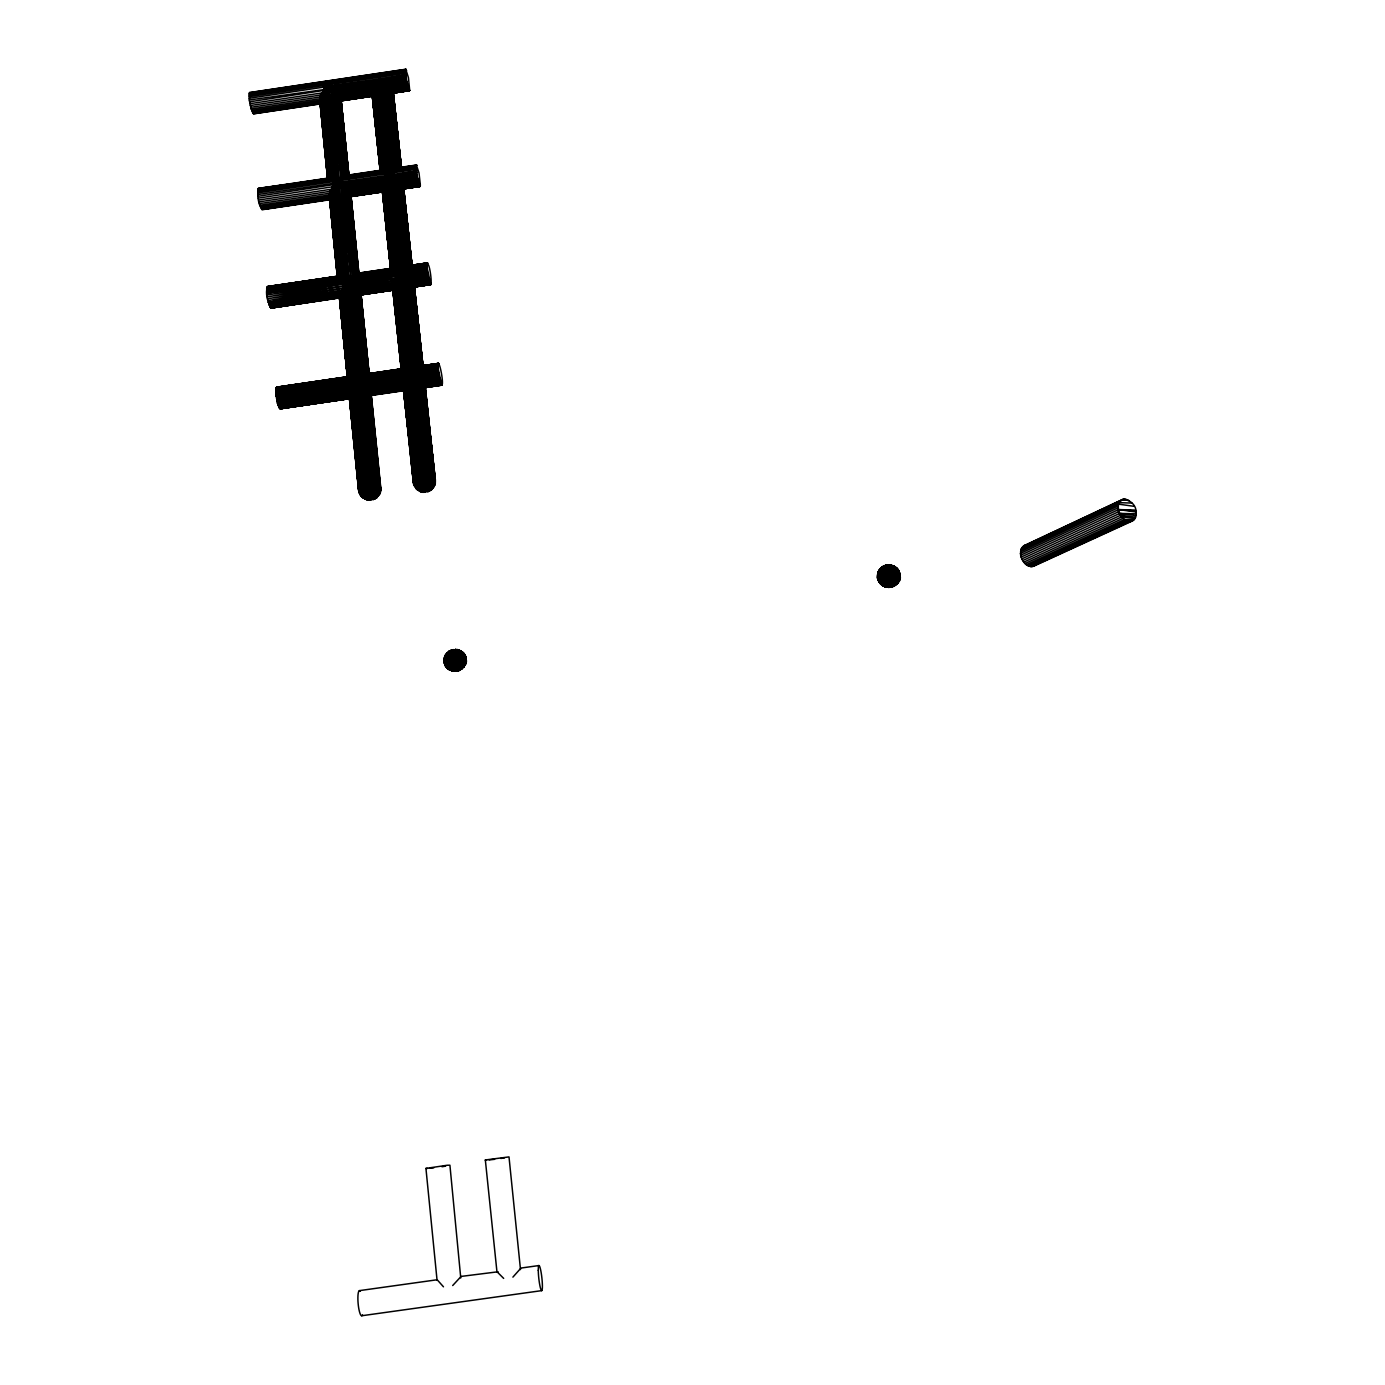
<?xml version="1.0" encoding="UTF-8"?>
<svg xmlns="http://www.w3.org/2000/svg" width="1385" height="1385" viewBox="0 0 1385 1385"><rect width="100%" height="100%" fill="white"/><g stroke="black" fill="none" stroke-linecap="round" stroke-linejoin="round"><path stroke-width="1.5" d="M378.624 493.389L380.217 492.87L380.823 488.264L371.284 395.071L368.722 391.955L357.105 382.347L275.753 392.544L277.519 403.433L280.203 408.835L350.163 398.413M453.085 649.773L453.068 657.823L445.728 665.96L450.402 669.457L458.037 669.596L457.933 670.79L453.622 657.927L456.427 650.206L455.717 649.444L454.09 650.396L453.587 657.65L456.911 671.119M885.032 585.768L892.321 585.89L898.017 582.652L898.588 580.904L894.398 576.524L886.521 571.866L880.116 569.979L878.436 571.849L878.921 579.138L881.449 582.635L885.223 584.885L884.998 586.807L885.794 585.699L883.266 585.37L886.313 578.012L891.507 569.702L895.056 567.088L892.806 566.153L891.507 568.144L884.167 586.478L892.338 565.495L894.139 567.244L892.598 566.413M350.457 193.865L358.213 273.434C351.461 273.745 347.323 281.415 343.411 286.089L353.521 383.108L357.088 384.926L357.105 382.347L438.249 368.687C437.729 353.123 444.239 382.208 441.936 385.134L424.225 387.471L442.3 384.493L438.006 385.047M455.405 650.309C447.77 648.699 460.287 671.708 457.085 670.115M894.052 585.82C892.078 586.669 889.897 570.395 885.638 566.655C880.566 563.833 893.152 576.264 892.823 581.233C893.36 588.919 895.853 586.478 893.723 581.579C892.165 578.359 884.496 563.366 882.92 568.387M406.757 376.685L407.709 375.162L411.31 374.383L424.572 385.913L434.769 479.123C435.686 488.039 424.243 494.445 417.145 488.974L413.648 484.161L404.074 385.913L411.31 374.383L415.136 374.071L405.147 276.983L400.49 273.434L396.699 275.096C399.347 282.644 410.185 270.923 400.49 273.434L348.501 282.471L337.559 276.204L267.98 286.816C264.656 291.369 267.617 302.709 271.044 308.076L339.689 297.308L270.664 307.834L339.896 297.498L341.385 312.283M888.841 565.876L888.027 564.82L890.763 565.045L888.91 564.872L889.482 587.43L890.503 585.872L888.98 573.096L885.188 565.755L886.521 565.34L888.547 571.382L890.849 586.651M884.305 566.361L882.66 567.192M1118.336 507.672C1117.574 492.679 1136.981 501.041 1135.925 511.983C1137.881 528.274 1116.397 519.721 1118.336 507.672L1020.468 553.429C1020.745 559.886 1026.25 567.954 1033.47 566.292L1132.982 520.691M380.304 73.647L379.611 78.824L376.166 83.446L327.847 90.163L327.968 80.988M398.69 277.277L399.555 273.589L388.995 176.085L390.38 174.891L394.119 175.445C393.825 179.392 387.488 180.5 386.19 176.622L376.962 82.252L249.283 99.997L251.152 108.965L253.749 113.83L321.078 103.806M453.691 658.585C452.947 651.106 464.633 648.249 452.22 650.102C454.038 656.49 450.61 667.83 455.63 671.223C451.683 665.856 455.544 656.577 448.342 652.577C446.005 653.374 444.447 665.302 451.891 665.631C459.543 667.76 465.36 656.196 457.95 652.197C453.968 647.557 445.866 654.551 449.19 651.071C453.778 648.128 450.766 659.797 454.297 658.36C456.306 657.079 465.879 657.061 465.966 660.697M457.396 669.717C452.774 672.591 452.168 652.802 455.717 649.444M465.36 661.13C467.524 669.353 458.712 656.732 453.605 657.788C455.024 656.559 464.269 656.49 466.226 659.433C467.715 667.726 461.274 656.646 453.605 657.788L455.89 649.825L460.564 651.608L458.972 651.037M465.758 659.225L464.962 663.484L462.071 667.397L465.343 660.732L463.594 653.53L458.089 655.053L453.691 658.481M445.728 665.96L447.84 667.172M450.852 650.327L453.068 657.875L450.35 669.024L452.93 671.119L451.839 667.103L453.068 657.875C443.287 654.464 444.602 652.248 453.068 657.875L452.947 658.758L453.674 656.923L452.514 657.217L448.463 651.556L449.329 652.802M454.193 650.067C466.935 648.942 465.498 669.405 453.328 667.934C443.598 667.899 440.291 653.304 453.068 657.875C446.247 668.488 450.038 674.356 461.292 667.033C472.337 660.16 456.617 641.203 453.605 657.788L459.404 669.578L458.123 670.184M444.204 661.286L446.576 654.014M453.605 669.613C448.619 673.3 452.237 660.195 453.068 657.875C436.985 645.479 449.64 679.031 460.963 662.463C469.307 651.642 441.296 644.146 453.068 657.875C443.944 657.234 444.239 666.445 444.014 658.741M892.356 566.759C904.561 571.918 891.109 589.162 882.678 579.432C874.022 568.993 891.386 563.591 894.26 566.621M420.798 489.667L417.906 490.29L417.145 488.974L418.859 483.209L422.408 477.877L379.611 78.824L388.319 85.905L393.219 92.189L401.494 168.329M883.994 566.032C869.815 573.805 888.356 593.144 897.186 580.09L896.805 576.818C892.546 573.667 874.939 566.482 878.731 576.61C877.346 588.348 888.183 570.741 893.273 570.326C895.576 567.417 900.7 569.633 898.536 573.113C900.215 575.762 898.986 567.556 895.125 570.637C890.97 571.122 875.13 580.592 881.57 582.427M879.752 570.014C872.81 581.284 892.061 591.291 897.965 579.83C903.539 573.511 890.174 559.124 889.464 570.551C888.841 574.463 886.452 585.561 887.041 586.426M894.97 584.574C902.743 581.388 899.8 568.837 892.459 566.517M1020.468 553.429L1021.351 548.598L1024.207 545.603L1123.287 499.154L1126.143 499.241M413.786 291.231L413.301 286.972L430.804 284.531C432.276 281.692 428.9 259.185 426.961 265.089L400.23 269.954L400.49 273.434L398.638 275.771L350.059 283.648L360.931 382.018L359.736 382.658L357.728 382.26L348.501 282.471L351.6 284.877L360.931 382.018C353.919 381.844 350.838 391.211 349.28 396.958L358.559 490.238L360.827 493.856L360.187 491.883L360.619 495.259L364.082 498.392L370.453 499.05M886.521 565.34C891.04 565.998 887.629 583.829 887.768 586.53M891.611 586.444L891.871 583.189L886.989 565.634M442.144 384.978L424.987 387.61L425.455 391.851L424.987 387.61L441.936 385.134L438.422 370.401L275.753 392.544L276.706 387.142L348.397 376.633M420.399 185.417L419.014 173.004L416.4 164.953L417.179 176.518L420.296 186.057L403.606 188.221L420.296 186.057L404.61 188.568M891.317 565.634C891.178 565.98 885.621 582.86 886.192 586.582M458.037 669.994C446.957 674.339 447.597 663.9 453.068 657.875C437.677 649.496 447.043 676.105 458.573 667.431C469.117 662.653 462.59 642.45 453.605 657.788L460.149 669.561L459.127 670.132L460.27 670.046M389.687 179.081L389.687 171.913M400.23 277.623L400.49 273.434L401.84 277.381M443.477 1286.821L437.175 1279.757L359.442 1290.63M262.942 208.754C258.51 208.425 256.831 193.831 258.354 188.395L329.076 177.972M359.823 493.441L358.698 485.062L359.182 492.852C356.966 478.258 387.385 491.848 376.131 497.111L377.932 496.297C389.808 481.911 359.581 481.841 360.914 495.605C367.406 503.153 381.083 496.869 380.079 487.105L370.868 394.344L403.399 389.566L414.409 485.477L403.347 389.029L404.074 385.913L367.943 391.211L377.586 487.78C376.91 497.821 360.879 499.154 359.113 488.957L349.418 395.591L277.969 404.991L349.938 393.842L359.892 488.316L358.957 492.142L361.191 496.384L366.592 499.05M447.13 652.768L453.068 657.875C449.831 658.429 443.494 666.358 446.126 665.821C442.352 663.069 450.869 659.225 453.068 657.875L449.242 651.123L448.878 652.162M888.564 587.448L889.845 564.855L889.759 565.928M249.283 99.997L249.664 92.518L405.805 69.25L408.454 77.716L409.7 90.389L392.665 93.141L393.357 99.53M401.356 169.091L393.167 92.847L409.7 90.389L392.249 93.159L409.527 90.631L406.532 80.347L405.805 69.25M330.253 91.652L376.166 83.446L375.422 84.624L386.432 175.774L389.929 174.943L400.023 273.52L399.451 277.519M878.8 578.982C876.134 573.58 890.867 572.559 895.16 573.2C898.363 582.444 879.613 582.704 882.037 572.524C882.712 568.439 887.491 565.963 891.282 567.417C896.026 568.196 894.468 574.567 898.865 574.844C902.137 579.951 898.086 568.975 895.403 567.833C891.213 568.369 888.062 574.913 885.067 578.255C881.293 592.122 878.627 579.38 878.107 572.178M896.839 570.274C903.037 595.619 862.82 575.762 887.508 565.738M897.307 570.239C904.734 593.403 864.759 581.25 884.444 566.361M898.051 570.291L899.263 575.069L897.965 579.83M878.679 577.406C877.19 572.265 893.619 572.715 898.294 573.113C904.717 580.575 888.633 591.066 881.933 583.639M900.008 575.796C899.765 590.374 895.177 573.961 888.98 573.096C887.352 570.447 877.103 568.283 880.289 570.637M878.956 579.761L878.696 578.186L878.8 580.419L882.487 576.333L892.373 571.884L898.432 571.035L899.783 573.615L898.242 569.876L896.476 569.668L878.609 578.341L877.501 574.81L878.904 573.736L885.292 572.905L895.939 573.84M877.64 574.567L877.657 578.22M878.661 579.484C873.727 566.188 888.599 572.04 894.97 575.156C907.002 583.275 896.268 571.33 889.914 573.2C884.167 570.239 871.754 577.528 881.033 568.664C887.768 571.226 894.277 576.281 897.636 582.704M322.826 86.822L325.596 86.961L343.999 279.303L266.578 290.002L342.649 278.454L323.952 87.445L327.379 86.614L329.128 80.849M461.049 668.245L461.724 669.163L453.605 657.788L460.738 655.157L465.17 655.451L466.087 658.602L463.161 652.647L459.474 650.379L453.605 657.788C467.68 669.249 461.638 675.43 453.605 657.788C463.663 648.163 469.948 659.849 463.629 665.285M433.107 485.442L432.536 486.827C436.102 486.983 436.535 479.937 432.38 479.781L422.096 383.264L440.326 381.169L423.533 384.718L432.864 478.206C433.124 488.057 417.872 492.333 414.496 482.395L404.991 383.853L366.142 389.566L375.889 487.208C375.127 495.882 361.987 496.678 359.892 488.316L350.336 392.855L277.519 403.433L350.82 391.799L360.966 487.71L359.719 490.394M430.631 489.165L427.965 490.671C424.104 495.536 421.629 479.574 423.36 477.756C427.307 476.977 438.664 477.15 434.474 483.555L433.453 486.862L431.704 488.074M460.911 650.915L457.95 652.197L453.605 657.788L464.027 666.791L464.027 665.354M899.229 577.839L898.778 580.609C902.864 579.19 897.307 573.321 894.468 570.828C892.529 567.036 886.694 566.5 884.063 569.841C877.242 578.636 895.697 584.193 895.16 573.2M877.432 576.852C880.462 569.425 904.89 573.494 898.623 581.7M879.423 582.496L878.869 580.609L881.483 577.805L892.494 572.161L899.038 571.953L899.54 579.432L899.938 578.099L900.042 576.956L895.316 584.712L896.441 583.57L895.264 581.319L888.98 573.096L882.349 568.317L880.635 568.214L880.877 569.997L881.881 567.452L894.035 578.376L896.961 583.068L895.524 584.054M449.017 669.526L444.637 663.45L453.068 657.875C449.606 661.251 444.602 672.383 453.328 669.994M386.19 176.622L389.462 175.029L378.711 79.932L327.379 86.614L326.548 81.178L327.189 81.836L324.557 82.061L326.548 81.178M464.875 662.705L464.494 661.511M465.983 658.862C465.187 649.323 456.773 650.292 453.605 657.788C457.483 657.823 470.277 658.377 464.564 664.056M465.949 661.511L463.837 666.756M466.07 662.151L466.139 658.758M443.858 660.662L444.291 658.412M447.442 668.384L449.398 668.834L447.563 668.418L447.874 665.943L453.068 657.875C441.607 655.313 443.044 668.972 452.67 669.786M462.244 666.826L456.479 671.136M464.806 658.29C466.624 653.98 456.132 657.148 453.605 657.788L462.434 668.626L462.503 667.137M359.182 492.852L349.418 395.591L278.454 406.324L349.297 396.318L358.663 489.615C360.1 501.128 378.347 499.518 378.971 488.403L369.414 392.648L403.52 387.644L413.388 481.616C415.223 494.133 434.977 490.723 433.972 478.621L424.104 385.359L440.69 382.537L423.533 384.718L434.7 481.08M441.053 383.628L424.918 386.415L434.474 483.555L433.92 482.24L435.427 480.301L424.572 385.913L441.053 383.628L424.104 385.359L435.271 481.755L434.146 485.252M889.534 587.24L888.512 586.565M445.485 654.724L444.014 661.078L445.347 664.921M883.353 586.08C882.228 579.726 890.174 571.52 894.156 566.153M898.051 582.15L899.35 578.116M448.065 668.955C444.62 665.354 450.956 660.732 453.068 657.875L445.503 661.424L444.273 662.948L445.156 664.177L444.672 656.836L453.068 657.875L444.62 661.337L445.104 664.835M360.619 495.259L359.892 493.025L361.277 490.757L367.51 485.893C370.92 486.429 381.966 486.568 379.957 491.502M878.731 576.61L877.761 573.684M877.571 575.554C879.769 567.054 899.471 574.844 898.311 582.046L899.454 579.83M877.969 573.477L877.9 578.099L879.908 582.652M878.003 576.091L878.904 572.819M404.333 268.084L426.961 265.089L427.099 267.824L266.924 294.97L345.107 283.665L353.521 383.108L352.586 384.632L355.858 382.554L345.107 283.665L267.201 296.84L343.411 286.089L339.256 296.026L347.445 378.417M378.971 488.403L370.003 393.288L403.381 388.389L413.405 482.88L403.797 390.31L369.812 395.158M462.071 667.397L463.681 667.31L453.605 657.788C457.517 653.859 469.013 661.424 464.754 655.088M894.814 567.331L897.722 569.841L895.714 567.712L890.261 571.832L882.003 581.665L880.964 584.262L882.886 583.968M894.935 566.621L895.541 568.629M433.73 480.422L422.096 383.264L439.945 379.611L421.248 382.45L431.497 477.877C431.047 485.997 418.634 490.048 415.517 481.426L406.22 381.602L364.065 387.783L373.967 486.724C373.621 492.835 363.857 494.549 362.022 488.472L360.966 487.71L351.375 390.691L277.087 401.719L352.032 389.549L362.316 487.139L360.689 489.424M882.712 584.868C876.567 580.557 891.923 569.737 897.116 568.456M457.206 670.738C449.017 673.768 454.436 661.286 452.202 658.152C440.724 657.183 445.226 653.027 453.068 657.875C450.817 660.472 444.377 664.436 447.199 668.262M357.088 384.926L359.736 382.658L358.369 382.173L348.501 282.471L398.638 275.771L394.258 282.852L392.648 288.167L401.356 369.258M398.014 279.251L396.197 277.969L399.105 273.676L388.995 176.085L333.179 183.738L341.402 277.71L266.63 288.738L342.649 278.454M882.782 567.937C882.435 565.409 897.809 580.679 894.675 585.214M896.857 569.841L896.199 567.66L898.138 570.88M466.018 662.809L466.191 661.597M444.014 659.122L446.87 654.135M444.706 657.494L444.256 662.151L445.364 663.502M432.38 479.781L428.155 477.531L418.27 379.836L439.582 377.88L420.313 381.619L429.904 477.652L428.831 478.725C428.502 484.854 418.737 486.533 416.868 480.456L415.794 479.712L404.991 383.853M462.036 652.456L453.605 657.788L465.048 665.337L453.605 657.788C455.544 654.69 465.412 648.786 463.334 655.815M428.831 478.725L422.875 477.808L412.488 375.248L438.647 372.236L414.859 377.049L426.753 478.327C426.528 482.551 419.793 483.694 418.512 479.522L408.558 377.984L360.637 385.013L369.691 486.048L367.752 488.005L365.484 486.654L356.153 383.524L275.875 394.258L438.422 370.401L438.249 368.687L275.719 390.986L353.937 378.867M879.562 570.949L880.427 568.664M877.588 575.45C875.839 583.899 881.83 572.057 887.162 573.546C890.434 573.096 900.371 569.512 899.558 575.294M360.637 385.013L371.873 486.325C371.63 490.532 364.913 491.727 363.632 487.537L354.352 385.93L276.082 396.093L356.153 383.524L367.025 485.962L362.022 488.472M376.166 83.446L386.432 175.774L391.072 175.774L402.62 273.607L401.858 274.974L399.919 275.442L398.516 274.195L388.995 176.085L258.008 196.306M878.886 570.551L877.623 573.909M898.848 573.909L898.346 570.378L899.731 573.875M896.303 583.674L894.45 585.838M388.891 178.977L389.929 174.943L394.119 175.445M413.873 483.313L417.179 479.141L406.948 380.408L362.957 386.865L373.292 485.546L371.873 486.325M343.307 178.492L333.144 88.64L342.078 180.465L331.084 86.389L329.82 85.853L328.609 86.459L337.576 182.716L367.51 485.893C367.077 489.511 370.834 505.231 373.257 497.527M437.037 1280.034L425.939 1168.403L447.182 1165.252L449.917 1165.218L460.755 1277.939M899.904 576.801L900.06 577.199M895.558 581.873L895.87 578.601M896.441 581.821L896.701 580.731M415.829 304.077L414.063 287.007L430.804 284.531L427.099 267.824L350.82 277.242L331.084 86.389L327.379 86.614L323.709 84.797L324.592 81.923L326.791 81.213M416.868 480.456L422.408 477.877L427.878 491.675L431.583 489.58L422.408 477.877L413.388 481.616L414.652 486.758L417.249 489.147M465.256 663.969C465.377 660.351 456.877 659.26 453.605 657.788L464.789 655.746M353.521 383.108L359.736 382.658L350.059 283.648L396.941 278.177L407.709 375.162L410.687 376.928L411.033 370.764L438.11 365.83L415.188 368.825L438.127 364.757L417.335 367.475M356.482 384.874L357.105 382.347L362.039 384.337L360.602 386.259L357.105 382.347L354.698 383.403L345.107 283.665M371.976 498.981C366.038 503.534 367.146 489.649 367.51 485.893L377.239 489.494L380.217 492.87M899.661 576.16L899.229 574.238M887.041 565.132L888.252 565.651M399.538 275.303L388.995 176.085L384.337 183.166L382.208 189.745L390.674 268.673L382.277 190.351L350.474 194.696M465.793 663.64L466.035 662.463M445.433 659.381L444.169 658.256L444.672 656.836M271.044 308.076L271.875 306.847M427.273 269.486L266.734 293.17L345.436 280.272L323.952 87.445C324.367 84.849 330.253 83.048 329.232 86.424L348.882 279.164L427.273 269.486L402.031 274.576L400.957 273.382L389.929 174.943L393.963 176.172M465.291 656.213L466.001 657.91M360.966 487.71L352.032 389.549L276.688 399.884L352.742 388.354L363.891 486.637L367.51 485.893L375.543 492.61L377.932 496.297M895.818 582.392L896.147 581.319M377.586 487.78L368.722 391.955L403.762 386.813L414.496 482.395M894.918 582.375L895.264 581.319M899.471 578.151L898.45 581.388M894.069 575.242C887.369 552.546 875.458 589.04 894.623 576.091M896.199 576.42C899.904 567.019 883.769 562.293 881.466 571.97C878.073 581.562 895.801 585.024 895.697 575.502M328.678 179.704L320.61 93.868L329.318 179.063L321.597 93.072L331.465 180.015L322.67 90.198L343.999 279.303L266.613 291.508L345.436 280.272L326.185 86.822L324.973 86.58L327.379 86.614L329.803 81.611L331.361 82.096L323.501 83.273M463.04 654.793L464.027 655.936L463.577 653.097M465.222 664.644L465.343 660.732L453.605 657.788M465.395 664.558L465.827 663.484M444.412 657.408L445.468 655.971M444.706 657.823L445.797 655.295M363.493 324.765L364.359 333.3L361 294.278L351.6 284.877L396.941 278.177L405.753 371.457M885.223 565.547L886.4 565.184M404.593 188.602L420.14 186.369L403.381 188.845L419.915 186.352L403.589 188.706L400.473 183.789L391.072 175.774L401.131 275.373M458.677 670.686L457.535 670.825M418.668 490.428L414.634 485.044L422.408 477.877L430.441 480.664L434.873 483.798L431.341 489.078L425.455 491.727M896.805 576.818C902.483 581.527 889.932 587.881 885.223 584.885M898.121 581.492L898.536 577.199L897.29 574.204M878.35 573.269L882.695 567.521M379.455 494.67L380.408 492.385M465.204 663.727L462.521 666.912M465.135 665.233L465.533 664.315M899.107 580.679L897.307 583.5M452.22 650.102L453.691 649.911L452.272 649.929M893.1 586.548L892.044 586.911L893.204 586.201M416.4 488.922L415.76 486.585L416.954 483.936L422.408 477.877C424.814 481.149 435.617 485.217 431.531 489.771M428.883 284.773L414.063 287.007L422.667 365.328L414.34 286.418L405.147 276.983L427.757 273.157L403.606 275.753L413.942 374.712L415.136 374.071L403.606 275.753L427.48 271.287L402.031 274.576L411.934 374.296L413.942 374.712L410.687 376.928M434.786 484.906L434.873 483.798M407.709 375.162L398.638 275.771L408.904 375.456L411.31 374.383L414.808 378.313L416.227 376.374L411.31 374.383L409.094 379.161L407.311 377.69L411.31 374.383L413.942 374.712L412.574 374.227L402.031 274.576L405.441 277.45M398.897 274.853L399.555 273.589L397.028 278.697M371.249 395.469L370.332 395.366L404.178 390.414M423.689 492.281L426.476 491.034C420.78 495.449 422.148 481.547 422.408 477.877L426.268 477.531L416.019 377.984L438.924 374.14L417.162 378.901L428.155 477.531L426.753 478.327M897.186 580.09L899.869 578.341M878.419 571.59L879.008 570.36M878.523 572.144L879.665 569.46M520.5 1269.578L509.005 1156.908L485.339 1159.972L496.938 1271.672L503.673 1278.407M434.042 486.706L431.358 483.123L422.408 477.877C420.192 482.153 414.911 493.008 424.122 492.316M280.203 408.835L291.266 406.584M898.692 579.934L898.034 580.817L899.332 579.623M898.45 579.276L898.986 578.324M464.287 666.098L465.17 665.112M445.087 655.763L445.901 654.603M445.208 655.971L447.649 653.772M877.83 573.044L878.627 574.723M880.531 568.387L881.449 567.486M332.279 91.393L375.422 84.624L372.028 93.678L380.286 170.615M375.889 487.208L376.685 485.875L367.077 390.397L404.489 384.909L415.517 481.426M898.103 581.665L899.523 578.774L899.142 573.425M878.852 571.053L882.539 566.915M434.232 486.325L432.484 488.351M324.523 83.966L327.379 86.614L330.028 83.135L330.98 83.723L327.379 86.614L323.138 85.766M425.212 387.558L441.382 384.441L424.918 386.415L435.271 481.755L425.212 387.558L441.694 384.943L425.299 387.159L435.427 482.395M377.205 496.02L378.053 494.774M379.369 493.735L374.85 498.306L370.747 499.708M463.594 666.67L464.408 665.319M464.581 665.544L463.127 667.258M445.52 655.001L446.16 653.928M387.488 180.708L385.705 179.461L389.929 174.943L394.015 179.738L395.469 178.007L389.929 174.943L386.484 177.28M358.317 384.597L357.105 382.347L354.889 387.107L353.902 386.484L357.105 382.347L361.433 385.376M408.09 378.538L411.31 374.383L415.639 377.43M897.844 582.791L898.501 581.89M898.19 581.977L895.316 584.712M879.371 569.789L880.202 568.75M464.235 666.618L463.681 667.397M512.9 1277.126L520.985 1268.054L538.955 1265.544M446.022 654.257L447.32 653.582M446.143 654.447L447.061 653.426M463.352 667.38L464.079 666.289M452.687 1285.54L461.118 1276.416L498.098 1271.776M879.475 569.599L880.998 568.023M445.208 661.026L444.464 659.797M456.427 650.206L457.916 650.154M879.873 569.287L880.791 568.092M879.89 569.564L883.491 566.552M880.098 570.239L881.345 568.975M896.493 584.21L897.636 582.981M896.874 584.037L897.584 583.189M462.607 667.812L463.334 666.774M463.508 666.999L462.884 667.657M452.462 651.244L447.39 654.568L447.372 652.75M446.888 653.962L447.805 653.062M447.113 654.239L448.601 652.837M896.199 584.66L896.978 583.881L895.61 584.782M431.22 489.632L433.072 488.074M378.417 496.038L373.534 499.362L366.488 499.518L365.865 494.151L367.51 485.893L376.945 497.734M373.967 486.724L375.075 485.65L365.121 388.683L405.563 382.745L415.794 479.712M880.496 568.612L881.881 567.452M462.053 668.332L462.728 667.431M447.199 652.889L448.515 651.608M891.282 587.171L889.984 586.478M396.699 275.096L399.105 273.676L397.01 275.788M369.033 500.262L369.985 499.864M1035.72 564.803L1033.47 566.292M882.574 585.63L885.604 586.063M895.351 585.318L896.355 584.28M881.206 567.763L882.314 566.898M461.846 667.743L457.95 669.89M460.166 670.028L462.053 668.037M462.226 668.262L460.738 669.319M411.934 374.296L400.49 273.434L410.064 374.591L408.904 375.456L410.67 374.487L400.49 273.434L401.044 277.589M896.51 582.877L897.359 582.254L894 585.665L890.088 586.79M376.928 497.561L373.223 499.656L367.51 485.893L363.199 492.922L363.268 498.254M427.878 491.675L431.583 489.58M881.916 567.192L883.249 566.448M894.243 585.786L895.628 584.851M449.207 651.158L450.263 650.985M461.344 668.591L458.972 669.89M429.835 490.809L422.408 477.877C421.577 480.647 418.062 493.908 423.464 490.896L424.97 491.104M326.496 81.75L324.904 82.356L327.379 86.614L329.561 85.368M362.714 497.769L368.237 499.621M882.764 566.517L883.82 565.98M893.048 585.855L894.866 585.093M893.29 586.063L894.866 585.37M893.498 586.201L894.814 585.578M459.959 669.751L460.928 669.405M354.698 383.403L356.482 382.433L346.942 281.328L325.596 86.961M449.502 651.746L450.419 651.227M465.689 661.684L464.477 662.168M1023.082 546.331L1120.846 500.331M1022.113 547.335L1119.894 501.353M1120.759 500.868L1124.672 499.033M1021.351 548.598L1119.132 502.651L1131.891 503.067M1020.814 550.053L1118.63 504.157L1134.125 506.339M1020.52 551.68L1118.353 505.854M1020.676 555.247L1118.578 509.576L1135.544 510.078M1021.126 557.082L1119.063 511.498M1021.801 558.882L1119.79 513.385L1136.029 513.835M1022.684 560.596L1120.725 515.185L1135.51 517.211M1023.775 562.172L1121.85 516.83L1134.886 518.613M1025.004 563.556L1123.114 518.302M1026.354 564.716L1124.516 519.531L1134.038 519.79L1032.137 566.586L1029.245 566.257L1127.494 521.176L1130.42 521.574M1027.791 565.634L1125.988 520.5L1131.77 521.297M1036.586 563.678L1040.516 561.877M1054.279 555.558L1060.166 552.857M1069.999 548.356L1077.876 544.755M1099.5 534.835L1111.289 529.434M1030.717 566.569L1128.983 521.539M412.522 376.651L411.31 374.383L421.923 477.946L420.382 478.656L418.755 478.639L406.948 380.408M892.719 586.548L894 586.028M883.578 566.084L885.153 566.032M883.457 566.448L885.448 565.322M883.457 566.742L886.642 565.565M373.465 498.617L375.283 498.877L367.51 485.893L364.151 495.363L364.168 497.994L365.727 499.362M450.038 651.123L451.094 650.621M450.142 651.4L451.25 650.863M458.435 650.171L459.612 650.604L459.024 651.487M453.726 649.582L454.54 650.396M419.672 491.329L424.537 491.917M458.279 670.427L459.456 669.873M458.4 670.6L459.508 670.288M458.608 670.721L459.439 670.427M884.34 565.859L885.569 565.392M892.321 586.236L893.204 585.924M451.683 650.032L450.696 650.586L451.943 650.309M450.731 650.812L452.099 650.569M450.783 651.106C479.799 647.851 448.151 685.263 445.399 657.321L445.122 661.753M392.665 93.141L409.302 90.544L393.167 92.847L393.634 99.443L392.976 93.037L409.527 90.631M895.091 567.192L896.476 568.491L894.433 566.725M1024.207 545.603L1025.489 545.171M327.379 86.614L329.82 85.853L327.985 86.528L337.524 186.404L386.432 179.635L396.941 274.23L398.516 274.195M451.475 650.136L452.67 649.911M451.441 650.552L452.808 650.084M458.747 670.132L454.038 670.773M457.396 670.669L458.747 670.392M890.97 586.894L892.321 586.513M891.196 587.153L892.286 586.721M402.62 273.607L404.732 273.918L401.892 273.278L391.072 175.774L416.383 171.03L257.818 194.541M384.164 82.252L394.967 170.58L385.272 83.169L406.238 78.478L384.164 82.252L393.669 174.7L392.024 175.116L390.38 174.891L379.611 78.824L389.462 175.029M428.086 491.398L421.178 491.536M398.101 168.987L390.051 87.653L407.623 85.662L391.453 89.246L399.226 167.464M394.535 178.423L405.58 269.002L395.643 179.34L416.868 174.631L393.392 177.522L402.377 273.226L392.232 176.639L416.591 172.796L393.392 177.522L404.264 273.157L394.535 178.423L416.868 174.631M408.748 267.322L400.473 183.789L418.253 181.781L401.892 185.348L409.891 265.747L400.473 183.789L417.872 180.137L398.724 182.076L407.19 267.045M428.069 275.044L408.073 279.424L416.591 369.795L406.636 278.212L428.069 275.044L405.147 276.983L416.469 369.882M419.638 368.22L410.601 281.761L429.16 280.255L412.574 283.804L420.815 366.454M385.272 83.169L406.532 80.347L386.328 84.087L396.439 168.693L388.319 85.905L407.242 84L390.051 87.653L399.122 167.516M390.38 174.891L380.754 79.638L405.961 76.66L383.039 81.351L392.024 175.116L390.172 176.934L387.973 175.705L378.711 79.932L327.587 88.346L377.811 81.074L388.112 175.289L376.962 82.252L249.56 101.832M395.054 170.563L386.328 84.087L406.878 82.217L388.319 85.905L397.997 169.022L389.22 86.788L407.242 84M405.684 269.002L396.716 180.275L417.508 178.371L398.724 182.076L408.644 267.357M418.755 478.639L407.727 379.196L361.814 385.93L371.388 485.546L367.995 485.823L358.282 383.212L410.358 375.56L420.521 478.206C419.88 481.807 427.099 478.812 423.36 477.756L412.488 375.248L438.422 370.401M886.123 565.305L887.248 565.028M886.088 565.513L887.421 565.426M452.168 650.361L454.384 650.084M890.174 587.032L891.421 586.755M458.019 670.323L455.821 670.669M456.513 670.825L457.985 670.6M457.933 670.79L455.232 671.171M400.265 168.087L392.024 89.973L408.367 88.415L392.838 91.22L401.061 168.641M405.666 371.474L395.469 280.566L354.543 287.318L362.437 377.741L353.106 286.106L396.941 278.177M879.51 581.042L879.942 583.223L881.068 582.548M408.714 89.419L393.08 91.756L401.321 167.498L392.838 91.22L408.714 89.419L393.253 92.553L409.025 90.129L393.219 92.189L401.304 167.291M386.432 179.635L342.06 187.529L384.961 182.006L395.158 272.689L385.671 180.829L341.991 187.633M410.93 266.301L402.446 186.04L418.997 184.43L403.277 187.235L411.726 266.803M332.729 93.159L374.729 85.818L384.666 174.25L375.422 84.624M412.193 267.651L403.277 187.235L419.343 185.382L403.658 188.135L412.211 267.53M344.588 189.018L384.961 182.006L393.652 271.2L383.766 184.292L344.415 189.329M366.783 374.383L359.13 291.681L393.046 285.864L402.221 371.284L393.357 284.929L357.105 289.638L365.553 376.149L355.876 288.513L394.258 282.852L404.074 369.933M422.667 367.406L414.063 285.76L430.233 283.683L414.34 286.418L422.91 365.9M409.025 90.129L393.167 92.847L401.46 168.087M335.291 94.596L373.552 88.103L383.126 172.813M344.761 190.853L383.766 184.292L392.353 269.763L382.901 186.404L344.934 191.113M350.457 194.385L382.243 189.035L390.847 269.261L382.364 188.239L347.271 192.515M404.351 267.928L426.995 264.102L406.463 266.838M426.892 386.328L430.77 385.671M436.569 384.684L442.386 383.714L436.362 384.58M451.51 670.634L450.471 669.838M407.623 85.662L390.795 88.467L399.174 167.377M403.589 188.706L419.655 186.023L403.658 188.135L412.159 266.336M393.202 92.57L403.572 90.856M418.253 181.781L401.234 184.586L409.822 265.66M403.035 370.626L393.755 283.925L357.105 289.638L366.627 374.4L358.196 290.711L393.357 284.929L402.983 370.557M276.688 399.884L353.521 387.159L363.891 486.637M337.594 95.98L372.686 90.233L381.827 171.394M347.462 376.945L339.273 295.369L269.296 305.271L339.585 293.741L347.981 377.066M367.233 293.049L363.095 293.724L369.553 292.841M420.59 285.448L431.168 284.064L413.301 286.972L429.038 284.739M440.326 381.169L422.858 384.026L432.864 478.206M347.375 192.169L382.901 186.404L391.349 268.517L382.364 188.239L347.618 193.675M396.075 269.798L352.708 275.632L342.528 184.707L350.82 277.242L398.153 269.573M414.271 286.903L430.545 284.271L414.34 286.418L423.083 366.783L414.063 285.76L429.887 282.817L413.319 284.687L421.871 366.973M445.555 1166.17L441.953 1166.741M504.434 1157.895L500.781 1158.466M342.459 99.737L346.648 99.079M369.726 95.392L373.933 94.717M258.268 198.142L387.246 178.423L398.655 273.78L388.094 177.245L337.248 184.551L387.246 178.423L396.941 274.23L385.671 180.829M382.277 190.351L348.674 195.735L382.433 190.853L383.004 191.528L349.124 196.497L382.675 191.234L385.653 218.709M348.933 378.486L339.879 292.806L268.344 302.294L340.745 290.746L349.989 377.88M401.529 369.951L392.682 287.491L359.892 292.547L368.652 375.422L360.464 293.308L392.648 288.167L401.165 368.548M417.37 367.302L438.214 363.978L419.568 366.506M405.961 76.66L381.896 80.468L391.799 174.752L380.754 79.638L405.753 74.928L249.11 98.283M338.252 97.469L372.167 92.12L380.858 170.182L372.392 91.22L337.542 96.154M406.498 266.664L427.099 263.392L406.549 266.405M266.63 288.738L340.294 277.104L332.123 186.369L341.402 277.71M344.19 186.992L352.708 275.632L396.127 268.742M341.818 316.524L342.874 327.085L339.342 296.598L269.763 306.414L339.273 295.369L347.548 377.863L339.377 294.589L269.296 305.271M358.68 485.044L359.321 491.398L349.366 397.495L278.922 407.398L349.297 396.318M339.273 100.464L373.76 95.894L340.017 100.966M408.662 265.937L427.723 263.237L411.414 265.799L410.618 259.255M402.273 268.932L426.961 265.089M363.736 294.001L370.003 293.014M374.158 292.356L388.752 290.088L382.26 290.954M413.665 376.149L424.589 478.033L413.665 376.149L438.647 372.236M340.312 100.672L372.201 95.755M417.872 180.137L399.642 182.959L408.714 267.409M351.738 196.151L380.494 191.719M335.43 297.896L339.689 297.256L270.231 307.28L339.256 296.026L269.763 306.414M422.321 366.125L438.837 363.58L422.113 365.917L421.663 361.675M358.161 378.209L408.904 370.349L360.29 377.378M413.111 369.708L438.11 365.83M393.011 289.448L361 294.278L369.224 374.66L360.844 293.914L393.011 289.448L398.118 336.001L393.202 289.638L361.052 294.572L393.704 289.88L360.689 293.62L368.722 375.318M279.389 408.194L349.799 398.222L279.389 408.194L349.28 396.958L278.922 407.398M332.677 93.262L374.106 86.978L383.143 172.761M344.501 189.174L384.337 183.166L393.617 271.166M350.457 194.558L382.208 189.745L390.726 270.04M403.676 188.464L419.655 186.023M411.103 265.418L427.463 262.96L408.869 265.712L427.255 263.011M272.62 286.799L267.98 286.816L337.334 276.706L329.388 196.687L337.196 274.819M299.783 282.627L295.594 283.267L299.835 282.748M303.956 282.003L310.24 281.051L306.12 281.83M314.412 280.411L318.602 279.787M322.774 279.147L329.059 278.195M333.231 277.571L337.421 276.931L322.688 279.026M271.668 307.574L295.04 304.025M299.298 303.384L303.54 302.744M307.799 302.086L322.67 299.835M326.929 299.195L331.171 298.554M271.391 307.989L340.779 297.515L271.391 307.989L339.792 297.896M391.834 290.002L360.083 294.815L394.361 289.915L360.793 294.866M414.357 286.712L430.545 284.271M419.603 366.35L438.37 363.511L419.69 366.229M295.438 405.961L301.705 405.009M305.895 404.368L310.067 403.745M314.257 403.104L318.429 402.481M322.618 401.84L328.886 400.888M333.075 400.265L337.248 399.624M343.515 398.672L347.704 398.049M249.369 92.76L406.03 69.354M256.727 92.068L271.46 89.869M275.667 89.246L279.891 88.623M284.098 87.982L290.417 87.047M294.624 86.424L298.831 85.801M303.038 85.16L317.788 82.962M321.995 82.338L328.314 81.403M330.392 81.092L336.624 80.157M340.797 79.534L344.952 78.928M349.107 78.304L355.339 77.37M359.511 76.746L374.054 74.582M386.294 72.747L392.301 71.864M396.3 71.258L406.307 69.769M249.161 93.332L405.528 70.012M400.629 71.397L406.619 70.496M249.023 94.18L405.493 70.86M248.971 95.323L405.511 71.985M248.988 96.708L405.597 73.37M249.889 103.702L323.934 92.657M250.269 105.537L324.298 94.509M250.702 107.32L322.584 96.604M251.152 108.965L322.999 98.266M251.62 110.436L321.32 100.066M252.105 111.683L319.641 101.624M252.572 112.67L320.056 102.629M342.268 99.876L348.449 98.958M352.569 98.335L356.672 97.712M362.853 96.794L366.973 96.171M260.536 112.064L264.743 111.423M268.95 110.8L273.139 110.177M277.346 109.553L283.648 108.619M287.855 107.995L292.062 107.372M296.252 106.732L310.967 104.55M315.157 103.927L319.364 103.304M253.005 113.362L320.437 103.321M391.747 93.089L409.7 90.389M253.403 113.76L321.303 103.546M339.862 101.001L372.911 96.032L340.035 100.793M340.139 100.966L372.184 96.188M354.127 195.233L358.3 194.61M364.549 193.675L368.722 193.052M372.877 192.428L377.049 191.805M351.582 196.462L383.437 191.684L349.193 196.531M404.143 188.464L420.296 186.057M403.07 188.914L420.14 186.369M404.368 267.478L426.995 264.102M278.143 305.912L282.332 305.271L278.229 305.947M412.765 286.799L431.168 284.064M360.966 294.763L393.704 289.88M431.012 284.462L413.734 287.041L414.184 291.3M419.742 366.194L438.578 363.389L421.923 365.83M349.92 377.118L276.1 387.783L350.024 376.755M364.809 374.556L402.827 368.877L362.628 375.041M351.911 377.759L275.892 388.562L349.834 377.482M362.506 375.577L404.766 369.258L362.593 375.3M417.3 367.856L438.127 364.757M351.842 378.243L275.753 389.652L353.954 378.313M360.308 376.962L406.809 370.003L360.342 376.564M275.719 390.986L411.033 370.764L438.145 367.146L275.753 392.544L438.249 368.687M349.799 398.222L279.805 408.679L350.613 398.482M373.604 95.79L339.342 100.534L373.257 95.807M345.765 175.445L381.602 170.113M398.136 167.672L416.625 164.988M258.06 188.724L330.686 177.955M343.428 176.051L383.524 170.113M395.937 168.278L416.227 165.265M291.058 183.997L258.354 188.395M295.317 183.374L329.422 178.301M350.578 175.168L365.311 172.987M369.518 172.363L380.044 170.805M400.68 167.741L416.885 165.334M257.852 189.347L332.677 178.249M343.272 176.691L383.385 170.736M393.79 169.195L416.141 165.871M270.179 187.806L274.438 187.165M317.026 180.864L321.285 180.223M257.714 190.282L332.573 179.184M341.091 177.921L387.558 171.03M391.713 170.407L416.089 166.789M257.662 191.476L416.123 167.983M257.697 192.913L416.227 169.403M258.597 200.029L333.664 188.897M258.995 201.864L334.027 190.749M259.411 203.63L332.175 192.844M259.878 205.24L330.461 194.783M260.345 206.677L330.894 196.22M260.83 207.871L331.327 197.432M261.28 208.789L329.595 198.678M419.343 185.382L403.52 187.719L411.986 265.591M279.96 206.227L284.202 205.603M288.461 204.98L292.72 204.339M299.091 203.405L303.35 202.764M307.608 202.141L311.85 201.5M316.109 200.877L320.368 200.254M326.739 199.302L330.998 198.678M261.73 209.429L329.976 199.319M262.734 209.395L330.825 199.302M352.05 196.168L381.654 191.805M262.111 209.741L330.599 199.63M351.201 196.549L383.939 191.736M329.89 192.567L337.957 276.186L267.253 286.626L338.563 276.342L330.357 189.693L339.342 276.654L266.768 287.734L340.294 277.104L331.292 189.122L339.342 276.654L266.976 287.024L338.563 276.342L329.942 192.584M392.007 268.309L355.98 273.624L347.323 189.918L356.655 273.399L392.232 268.153M396.093 268.673L354.456 274.42L345.817 189.416L355.252 273.97L392.18 268.517M394.05 268.569L354.456 274.42L344.276 187.027M314.499 280.584L318.689 279.96M324.973 279.043L329.163 278.42M333.352 277.814L337.542 277.19M363.078 273.416L367.337 272.793M380.113 270.906L384.372 270.283M417.785 265.349L421.888 264.743M352.708 275.632L396.093 269.244M350.82 277.242L426.995 266.336L348.882 279.164L326.773 86.718L324.973 86.58M429.16 280.255L411.674 282.834L420.728 366.367L410.601 281.761L428.779 278.645L409.389 280.618L418.305 370.003L408.073 279.424L428.415 276.896L409.389 280.618L419.551 368.133M368.687 375.456L360.204 292.945L392.648 288.167L359.892 292.547L367.891 374.902L359.13 291.681L392.821 286.712L402.204 371.336M270.231 307.28L339.515 297.065L347.479 377.17L339.342 296.598M360.844 293.914L392.855 289.205M430.233 283.683L414.219 286.054L422.91 366.107M373.794 292.218L378.036 291.577M366.8 374.019L403.07 368.6L366.575 373.95M422.009 365.83L438.578 363.389M364.965 374.262L403.26 368.756M349.003 398.759L280.532 408.662L350.318 398.309L306.085 404.576M423.671 387.263L442.3 384.493M400.109 91.254L403.987 90.683M344.986 190.957L383.299 185.382L392.319 269.833M410.601 186.854L414.513 186.282M408.8 265.73L427.463 262.96M267.599 286.557L337.351 276.377L329.388 196.012L337.559 276.204L329.422 193.225L337.957 276.186M427.723 263.237L411.31 265.626L410.687 259.237M268.344 302.294L340.277 291.802L348.968 378.572L340.745 290.746L267.928 300.562L341.939 288.461L351.53 379.421M394.361 289.915L360.481 294.884L393.444 289.794L394.102 296.113M276.1 387.783L349.972 376.91M281.813 387.194L288.218 386.242M292.495 385.619L296.771 384.995M301.047 384.372L305.323 383.732M311.729 382.797L316.005 382.173M320.281 381.533L324.557 380.91M328.816 380.286L335.239 379.351M339.515 378.711L343.792 378.088M367.285 374.642L371.561 374.019M375.837 373.379L382.26 372.444M386.536 371.821L390.795 371.197M395.071 370.557L401.494 369.622M424.624 366.229L428.761 365.623L422.425 366.332M432.916 365.017L439.132 364.099L432.864 364.93M275.892 388.562L351.928 377.447M360.377 376.201L406.826 369.397M368.964 485.702L358.282 383.212L368.479 485.771L369.691 486.048L359.459 384.095L409.441 376.772L420.521 478.206L408.558 377.984M371.232 394.569L375.283 393.981M379.351 393.375L383.42 392.786M389.514 391.886L393.582 391.297M399.676 390.397L403.727 389.808M441.382 384.441L425.178 386.83L435.271 479.695M291.456 406.619L280.809 408.177L301.878 405.182M295.715 405.995L302.086 405.061M306.345 404.437L329.751 401.027M334.01 400.404L348.916 398.222M405.009 394.829L404.541 390.587L370.747 395.487L371.405 401.91M280.532 408.662L349.643 398.586M393.202 289.638L361 294.278L369.102 375.335L360.689 293.62L392.717 288.738L360.464 293.308M422.235 365.952L421.802 361.693L422.2 365.952L438.837 363.58M279.233 387.004L347.756 377.049M367.025 374.262L401.286 369.276M419.499 366.696L438.214 363.978M452.999 649.963L454.09 649.669M453.847 650.171L457.777 649.911M457.344 670.132L456.098 670.288M456.115 671.067L457.119 670.929M406.878 82.217L387.35 85.004L396.491 168.606M417.508 178.371L397.755 181.175L407.121 266.993L396.716 180.275L417.179 176.518L395.643 179.34M351.877 196.237L383.074 191.771M267.98 286.816L299.541 282.315M303.748 281.726L318.481 279.632M339.585 293.741L268.811 303.886L339.879 292.806L348.033 377.17L339.377 294.589M305.773 302.034L312.144 301.134M316.386 300.528L320.61 299.922M326.981 299.022L331.205 298.416M335.447 297.81L339.689 297.221M276.082 396.093L355.235 384.718L365.64 486.222L354.352 385.93L276.342 397.98L353.521 387.159M277.969 404.991L349.626 394.76L359.13 491.294M342.562 99.91L348.916 99.01M353.158 98.422L372.219 95.704M347.323 192.342L382.589 187.356L391.314 268.396M353.902 195.372L360.048 194.506M364.134 193.935L378.469 191.926M287.353 284.721L291.56 284.133M439.582 377.88L419.326 380.736L430.735 479.21M322.705 401.494L326.877 400.906M333.127 400.04L337.299 399.451M408.367 88.415L392.474 90.631L401.044 168.797L392.024 89.973L408.004 87.151L391.453 89.246L400.213 168.018M418.997 184.43L402.914 186.663L411.709 266.941M427.099 267.824L348.882 279.164L340.745 182.526L336.018 182.959L326.773 86.718M358.196 290.711L393.046 285.864M361.727 1315.75L541.743 1290.63M338.217 97.625L372.063 92.933L380.425 171.03L372.167 92.12L337.905 96.275M338.563 98.906L372.098 94.318L340.97 99.374L348.882 175.635M338.979 99.893L372.496 95.288L375.941 126.97M347.999 193.761L382.243 189.035L390.726 269.971M348.743 195.926L382.675 191.234L390.691 268.517M332.4 91.462L374.729 85.818L383.195 172.796M277.087 401.719L350.82 391.799L359.892 488.316M277.519 403.433L349.938 393.842L359.113 488.957M353.106 286.106L395.469 280.566L404.178 369.933M417.162 378.901L439.235 376.027L418.27 379.836L429.904 477.652M427.307 386.415L433.73 385.601M332.815 93.332L373.552 88.103L381.914 171.394L373.084 89.194L335.222 94.751L372.686 90.233L380.927 170.216M359.13 291.681L392.682 287.491L401.338 369.051M406.238 78.478L383.039 81.351L393.669 174.7M410.202 186.663L414.271 186.161M494.635 1159.314L489.13 1159.938M393.755 283.925L355.876 288.513L363.978 375.82L354.543 287.318L394.258 282.852L403.07 370.557M438.924 374.14L414.859 377.049L424.329 477.652M416.591 172.796L391.072 175.774L401.425 273.312L406.099 276.498M433.782 1167.832L430.198 1168.23M887.11 564.924L888.149 565.097M887.006 565.34L888.2 565.34M890.503 586.651L887.698 586.721M889.239 586.548L890.503 586.928M889.308 586.876L890.468 587.136M453.536 649.877L455.128 649.755M439.945 379.611L420.313 381.619L431.497 477.877M892.667 569.685L895.42 569.945M363.857 497.025L360.914 495.605M427.532 1168.455L425.939 1168.403M486.55 1160.145L485.235 1160.163M887.958 565.028L888.98 565.08M887.941 565.253L888.98 565.322M888.512 586.894L889.568 587.032M892.996 569.997L894.831 570.153M453.068 657.875L446.195 658.412L444.031 660.212M330.669 81.022L328.609 80.867M1127.65 499.777L1121.988 499.587L1129.139 500.591M888.876 565.219L890.763 565.184M888.858 565.513L890.745 565.392M888.616 587.05L885.829 586.669M888.581 587.396L885.829 586.876M455.405 649.461L457.171 650.344M455.111 649.79L456.911 649.773M454.193 671.015L452.272 670.6M453.449 671.136L454.332 671.188M328.158 81.49L329.803 81.611M1135.769 511.03L1118.578 509.576L1135.925 511.983M446.437 667.449L447.857 667.847L444.256 660.818M881.224 583.933L878.713 581.388L879.89 581.302M893.723 568.871L894.658 568.958M886.781 586.599L887.733 586.842M1119.79 513.385L1135.89 515.601M369.518 500.279L366.488 499.518M455.89 649.825L461.084 651.088M453.951 671.188L450.315 669.855M893.567 567.417L896.303 568.283M893.256 566.742L894.173 566.898M890.624 565.236L891.663 565.374M890.555 565.478L891.663 565.599M886.954 586.738L884.963 586.115M457.085 649.634L458.643 650.102M453.778 670.496L451.025 669.492M453.328 670.946L448.896 669.111M451.7 670.807L452.93 671.119M249.664 92.518L250.841 93.73M884.928 585.786L881.708 584.366L885.448 586.357M418.512 479.522L417.179 479.141L406.22 381.602M363.632 487.537L362.316 487.139L352.742 388.354M891.421 565.409L892.563 565.651M884.946 586.409L886.088 586.807M884.963 586.755L885.915 587.067M894.658 568.248L896.459 568.958L895.679 568.248M328.938 82.806L330.028 83.135M457.898 649.825L459.335 650.188M452.306 670.894L446.853 667.57M404.576 274.663L400.957 273.382L402.585 277.052M893.723 566.309L894.641 566.621M419.188 490.861L422.165 492.039M364.497 498.825L367.562 500.002M893.412 572.334C885.638 591.43 879.025 557.48 894.312 572.68M892.217 565.651L894.26 566.396L893.135 565.807M893.429 566.205L892.078 565.859L895.056 566.863M895.143 568.716L898.432 571.035M884.063 586.063L885.292 586.565M884.063 586.27L885.171 586.721M895.056 568.006L895.956 568.387M458.695 650.067L460.426 650.933M882.539 584.557L880.358 583.12L881.812 584.505M893.498 572.697L894.364 573.113M883.266 585.37L884.721 586.063M884.53 586.27L881.674 584.643M883.232 585.855L884.374 586.409M459.474 650.379L461.205 651.331M458.885 650.638L461.915 652.924M894.866 571.745L895.731 572.195M463.161 652.647L460.478 650.742M893.498 566.5L895.022 567.365M417.387 489.788L420.33 491.398M882.435 585.18L883.803 585.907M883.613 586.045L881.726 585.007L882.712 585.647M895.714 567.712L898.778 570.845M448.376 669.18L449.727 669.976M899.523 572.507L900.008 575.641M460.582 651.262C472.181 659.191 456.288 676.122 446.974 666.427M449.64 669.44L448.411 668.418M449.311 669.509L446.264 666.947M394.829 178.942L389.929 174.943L386.519 180.171L389.929 174.943L391.99 178.509M880.393 583.777L881.985 585.145M896.822 568.906L899.384 574.429M895.524 567.088L896.355 567.712M895.333 567.123L897.705 569.148M880.998 583.76L882.435 585.024M879.129 576.904L878.107 575.831M418.374 489.078L419.638 490.221M415.864 488.403L417.906 490.29M895.974 567.66L897.567 569.01M881.102 583.449L878.471 579.796M880.323 583.604L881.31 584.574M878.696 581.163L880.393 583.327M897.047 572.23L898.38 573.857M462.503 652.266L463.871 653.512M463.196 654.326L464.217 655.52M448.03 668.47L445.762 665.735M444.377 663.017L443.962 661.286M353.902 386.484L353.123 385.636L357.105 382.347L357.728 384.84M895.818 567.4L897.134 569.148M896.995 568.335L897.774 569.339M881.57 583.829L880.618 582.635M880.704 583.968L878.748 580.904M404.61 278.281L400.957 273.382M897.636 572.282L899.263 575.069M463.075 652.872L465.325 655.936M896.528 567.988L898.311 570.066M880.704 583.31L879.475 581.942M359.754 493.978L361.779 496.886M898.138 572.369L898.744 573.251M463.888 653.633L464.91 655.174M445.277 665.25L446.316 667.085M445.312 665.821L446.091 666.947M894.97 575.156L895.524 576.022M897.965 571.226L899.125 573.598M898.726 571.815L899.696 573.805M897.186 568.871L897.722 569.841M893.896 575.641L894.398 576.524M894.814 575.623L895.679 577.528M444.897 665.06L445.433 666.047M897.878 574.411L898.726 576.42M878.298 580.35L878.956 581.752M465.17 655.451L465.62 656.455M444.55 663.744L445.208 665.475M898.415 574.619L899.107 576.714M898.328 570.308L898.744 571.347M878.142 578.965L878.8 581.094M877.969 579.501L878.575 580.956M393.219 177.505L394.015 179.738M391.262 178.838L389.929 174.943L390.483 179.029M465.1 655.884L465.706 658.377M899.454 573.598L899.8 574.671M898.796 571.087L899.142 572.161M898.259 570.568L898.605 571.659M379.992 489.061L369.414 392.648M434.734 481.599L434.301 477.323L435.167 483.019L432.916 459.733M877.709 578.636L878.09 579.951M897.584 576.524L897.861 577.58M411.31 376.98L411.31 374.383L411.934 376.876M414.409 485.477L403.381 388.389M444.083 662.134L444.585 663.848M877.588 577.493L878.003 579.294M370.003 393.288L380.615 489.736L370.868 394.344M896.545 577.424L896.805 579.605M897.359 577.199L897.619 579.397M465.827 657.702L466.226 659.433M400.023 273.52L400.317 275.494M416.019 377.984L428.155 477.531M899.956 574.256L900.077 575.398M398.638 275.771L410.064 374.591M351.6 284.877L362.333 377.828M361.814 385.93L373.292 485.546M411.657 266.889L402.446 186.04L418.634 183.218L401.892 185.348L410.878 266.232M410.358 375.56L421.455 478.033L420.382 478.656L410.358 375.56L421.923 477.946M404.074 385.913L414.686 480.318M364.065 387.783L375.075 485.65M403.849 199.544L404.316 203.82L403.745 199.63M405.043 210.208L405.511 214.467M406.463 223.002L406.948 227.261M407.9 235.796L408.385 240.055M409.337 248.59L409.804 252.849L409.233 246.461M410.756 261.367L411.241 265.643M422.373 365.38L413.319 284.687L429.523 281.657L412.574 283.804L421.819 366.904M414.738 299.766L415.206 304.042M416.175 312.577L416.643 316.853M417.595 325.388L418.08 329.665M419.032 338.2L419.516 342.459L418.997 336.088M420.469 351.011L420.936 355.27M425.887 402.446L426.372 406.723M427.324 415.275L427.809 419.551M428.761 428.121L429.246 432.397M429.956 438.803L430.441 443.096M431.393 451.648L431.878 455.925M432.83 464.477L433.54 470.9M402.031 274.576L413.215 374.175M412.488 375.248L423.845 477.704M411.31 374.383L422.875 477.808M394.881 300.476L395.348 304.717M396.3 313.2L396.768 317.442M397.703 325.908L398.17 330.149M403.52 387.644L413.873 480.976M358.663 489.615L358.957 492.142M412.124 266.11L403.831 190.853L412.003 267.063L403.624 190.974M395.054 112.064L394.136 103.598L394.967 112.237M395.521 116.288L401.338 169.126M425.922 396.093L432.449 455.492M374.175 104.273L374.642 108.515M375.56 116.981L376.027 121.222M378.347 142.395L378.798 146.62M383.887 195.926L384.355 200.15M385.29 208.616L385.74 212.857M386.675 221.323L387.125 225.565M388.06 234.03L388.51 238.255M398.586 340.225L399.503 348.691M366.142 389.566L376.685 485.875M328.609 86.459L339.152 182.578L331.084 86.389M898.415 571.988L898.536 573.113M376.408 131.211L377.326 139.66M377.776 143.884L378.694 152.333L377.932 144.023M379.161 156.557L380.079 165.005M386.121 222.933L387.038 231.382M388.873 248.279L389.791 256.727M390.258 260.951L391.176 269.4L390.328 261.003M398.655 340.312L399.572 348.76M347.202 177.609L338.234 94.18L346.042 177.09L336.642 91.479M899.783 573.615L900.094 576.056M403.762 195.302L404.68 203.837M405.13 208.096L405.822 214.485M406.498 220.89L407.19 227.279L406.48 218.709M407.865 233.667L408.558 240.072M414.877 297.706L415.569 304.094M416.244 310.5L416.937 316.888M417.629 323.294L418.305 329.699M420.365 348.899L421.057 355.287L420.244 346.752M394.032 105.935L394.725 112.323M395.4 118.712L396.093 125.117M396.785 131.506L397.685 140.041L396.733 129.307M399.521 157.094L400.213 163.482M351.201 207.785L351.634 212.026M352.534 220.492L352.985 224.734M353.885 233.217L354.56 239.57M355.235 245.924L355.91 252.278M356.586 258.631L357.261 264.985L356.724 258.458M367.943 391.211L378.088 486.187M357.728 382.26L346.942 281.328L355.858 382.554M404.126 390.501L405.009 398.949M405.684 405.286L406.567 413.734M407.017 417.958L407.9 426.407M408.35 430.631L409.25 439.08M409.683 443.304L410.583 451.752M411.241 458.089L412.124 466.537M412.574 470.762L413.474 479.21L412.626 470.779M372.825 95.6L373.275 99.807M373.725 104.013L374.608 112.445M375.041 116.652L375.941 125.083M376.599 131.385L377.482 139.816M379.265 156.661L380.148 165.075M383.455 195.735L384.337 204.149M384.788 208.373L385.671 216.787M386.328 223.106L387.004 229.425M388.995 248.382L389.877 256.796M394.552 300.337L395.435 308.768M395.885 312.975L396.768 321.407M397.218 325.631L398.101 334.062L397.374 325.683M399.659 348.812L398.759 340.381L399.538 346.752M392.821 286.712L401.546 369.882M340.398 97.746L348.466 174.735M348.795 192.532L357.261 273.295L349.487 191.026L358.213 273.434M362.108 314.031L362.558 318.308M363.666 328.989L364.116 333.248M365.017 341.801L365.467 346.077M366.367 354.612L367.042 361.018M367.7 367.423L368.375 373.829M371.007 401.788L370.557 397.512L370.938 401.685M371.907 410.358L372.357 414.634M373.257 423.187L373.933 429.61M374.608 436.033L375.283 442.456M375.958 448.878L376.633 455.301M377.516 463.854L377.966 468.147L377.516 461.759L378.07 468.165M378.867 476.7L379.542 483.123M348.501 282.471L359.009 382.121M367.995 485.823L357.105 382.347L367.025 485.962M322.705 121.759L323.38 128.182M324.28 136.734L324.731 141.01M325.631 149.563L326.081 153.839M327.189 164.538L327.639 168.814M341.316 306.224L340.866 301.982L341.437 308.266M342.424 316.819L342.857 321.06M343.74 329.543L344.19 333.785M425.87 396.162L428.311 419.655M428.761 423.931L429.644 432.466M430.094 436.742L430.752 443.148M431.41 449.554L432.085 455.959M432.743 462.365L433.626 470.917M416.262 308.353L417.145 316.888M417.595 321.147L418.478 329.682M418.928 333.958L419.811 342.493M403.831 193.121L406.03 214.45M407.813 231.503L408.696 240.038M409.354 246.443L410.012 252.832M395.4 116.513L396.283 125.048M399.607 157.059L400.265 163.465M394.794 300.406L395.435 306.726M396.075 313.045L396.733 319.364M413.388 481.616L413.648 484.161M380.286 170.407L372.253 94.855L341.004 99.495L348.726 174.233M341.039 100.274L348.708 174.354M340.918 98.577L348.864 175.549M350.82 194.662L358.698 274.42L350.872 195.579M358.836 272.983L350.838 194.696L358.94 274.351M380.079 487.105L370.488 393.842L403.399 389.566M320.143 96.829L328.626 179.756M343.168 331.188L345.575 354.473L344.588 343.982M346.891 367.181L346.025 358.698L346.942 367.215L346.163 358.819L346.856 365.173M347.583 373.552L348.016 377.776L347.67 373.604M404.541 390.587L405.182 396.906M406.03 405.355L406.463 409.579M407.311 418.01L407.952 424.347M408.592 430.683L409.233 437.002M409.873 443.338L410.722 451.787M411.362 458.106L412.003 464.442M383.87 195.995L384.303 200.306M385.168 208.91L385.809 215.368M386.467 221.825L387.125 228.283M387.765 234.74L388.423 241.198M389.064 247.673L389.929 256.277M390.362 260.588L391.228 269.192M374.123 104.412L374.556 108.722M375.422 117.327L376.062 123.784M376.72 130.259L377.361 136.717M378.018 143.174L378.884 151.779M379.542 158.236L380.183 164.694M371.128 394.742L380.823 490.377M360.706 297.013L361.779 307.695M362.212 311.954L363.06 320.489M364.999 339.706L365.64 346.094L364.947 337.559M367.787 367.44L368.445 373.846L367.648 365.311M371.821 406.186L372.686 414.721M373.327 421.144L374.192 429.696M374.625 433.972L375.491 442.525M376.131 448.93L376.772 455.336M327.933 178.353L319.727 97.712L327.708 178.994M343.307 331.309L344.155 339.758M352.396 423.637L351.53 415.171L358.767 490.844L349.366 397.495M352.829 427.878L353.919 438.456M354.352 442.698L355.218 451.164M355.651 455.405L356.724 465.983M357.157 470.225L358.023 478.691M340.883 98.508L348.483 175.099M349.522 191.026L357.78 273.312M352.379 220.959L352.811 225.253M355.166 248.902L355.581 253.195M327.189 83.671L337.524 186.404M321.632 93.037L330.219 178.423M322.584 121.655L323.432 130.173M324.073 136.561L324.713 142.949M325.354 149.338L326.202 157.855M326.843 164.244L327.483 170.632M331.344 204.963L331.777 209.187M334.079 232.368L334.495 236.593M335.551 247.136L335.966 251.36M331.084 206.642L331.707 212.944M332.348 219.263L333.179 227.677M333.802 233.996L334.443 240.298M335.066 246.617L335.897 255.03M336.52 261.332L337.161 267.651M319.848 100.707L327.708 179.081M319.848 100.776L327.691 179.721M371.059 395.521L372.929 414.756M373.344 419.032L375.647 442.542M376.062 446.801L376.893 455.353M351.028 200.738L352.067 211.42M352.5 215.696L353.348 224.249M353.764 228.525L354.82 239.207M355.235 243.483L356.084 252.035M340.329 97.677L348.05 176.207L339.567 96.985L347.081 175.531M341.42 109.779L342.06 116.167M342.891 124.702L343.307 128.978M344.138 137.513L344.778 143.919M345.609 152.454L346.025 156.713M346.873 165.248L347.496 171.653M348.743 192.55L356.655 273.399M359.459 384.095L369.449 485.668M340.554 301.861L341.385 310.309M342.008 316.628L342.839 325.059M343.255 329.284L344.086 337.715M344.709 344.051L345.54 352.482L344.848 344.103M350.37 400.525L350.994 406.861M351.825 415.327L352.448 421.663M353.071 428L353.902 436.448M354.543 442.802L355.166 449.138M355.789 455.475L356.62 463.923M358.074 478.725L357.243 470.277L357.936 476.613M320.073 101.572L327.726 179.808M373.171 424.866L373.569 429.073M320.108 96.863L328.176 180.414M329.872 197.951L330.288 202.227M330.703 206.521L337.334 275.044M347.254 189.78L355.252 273.97M336.572 91.462L344.571 176.639L335.083 91.064L343.376 178.492M342.233 316.698L342.839 323.017M343.445 329.353L344.242 337.767M353.383 428.052L353.781 432.276M354.768 442.836L355.166 447.061M355.962 455.509L356.551 461.846M350.076 377.863L341.939 288.461L267.53 298.727L343.411 286.089L351.617 379.403M337.04 182.785L336.849 179.738M443.892 660.437L444.066 661.961M899.973 574.913L900.042 576.541M362.489 1314.815A12.621 2.458 85 0 1 358.144 1303.666A12.621 2.458 85 0 1 360.342 1291.253M446.784 658.29C446.091 667.068 460.564 666.808 460.651 658.446C461.309 649.686 446.87 649.929 446.784 658.29M447.424 658.187C461.292 681.195 463.837 635.577 447.424 658.187M448.117 658.083C460.27 678.165 462.503 638.346 448.117 658.083M448.861 658.013C459.214 674.997 461.118 641.272 448.861 658.013M449.64 657.944C458.141 671.742 459.699 644.337 449.64 657.944M450.454 657.91C456.375 667.051 457.379 648.751 450.454 657.91M451.302 657.875C455.249 664.073 456.392 651.642 451.302 657.875M888.045 573.026C890.313 576.056 889.88 569.979 888.062 572.94M890.867 573.165C886.59 579.19 887.006 566.967 890.867 573.165M891.784 573.234C885.621 582.289 885.811 563.989 891.784 573.234M892.667 573.321C883.474 586.963 883.803 559.401 892.667 573.321M388.562 175.202L378.711 79.932L388.562 175.202M366.09 486.135L356.153 383.524L366.09 486.135M372.063 92.933L338.563 98.629L372.028 93.678L380.304 171.861L372.063 92.933M429.887 282.817L413.855 285.431L422.442 365.467L413.613 285.068L429.887 282.817M280.965 285.483L276.775 286.124L280.982 285.535M291.421 283.908L287.232 284.531L291.456 283.994M348.154 376.703L276.377 387.298L348.085 376.737M392.024 175.116L390.847 174.839L380.754 79.638L392.024 175.116M899.177 571.659L898.709 570.655L899.177 571.659M400.888 361.398L399.971 352.933L400.992 361.468M401.823 369.864L401.356 365.623L401.875 369.899M388.423 244.054L387.506 235.606L388.544 244.158M398.828 150.688L398.153 144.3L398.932 150.653M361.433 307.626L360.758 301.22L361.329 307.712M322.047 115.353L321.147 106.784L321.943 115.249M367.146 361.035L366.281 352.5L367.233 361.035M379.577 483.14L378.711 474.588L379.594 483.14M351.098 410.93L350.024 400.334L351.028 410.86M538.28 1270.322A12.621 1.558 83.8 0 0 541.448 1290.508A12.621 1.558 83.8 0 0 541.293 1273.421A12.621 1.558 83.8 0 0 538.28 1270.322"/></g></svg>
